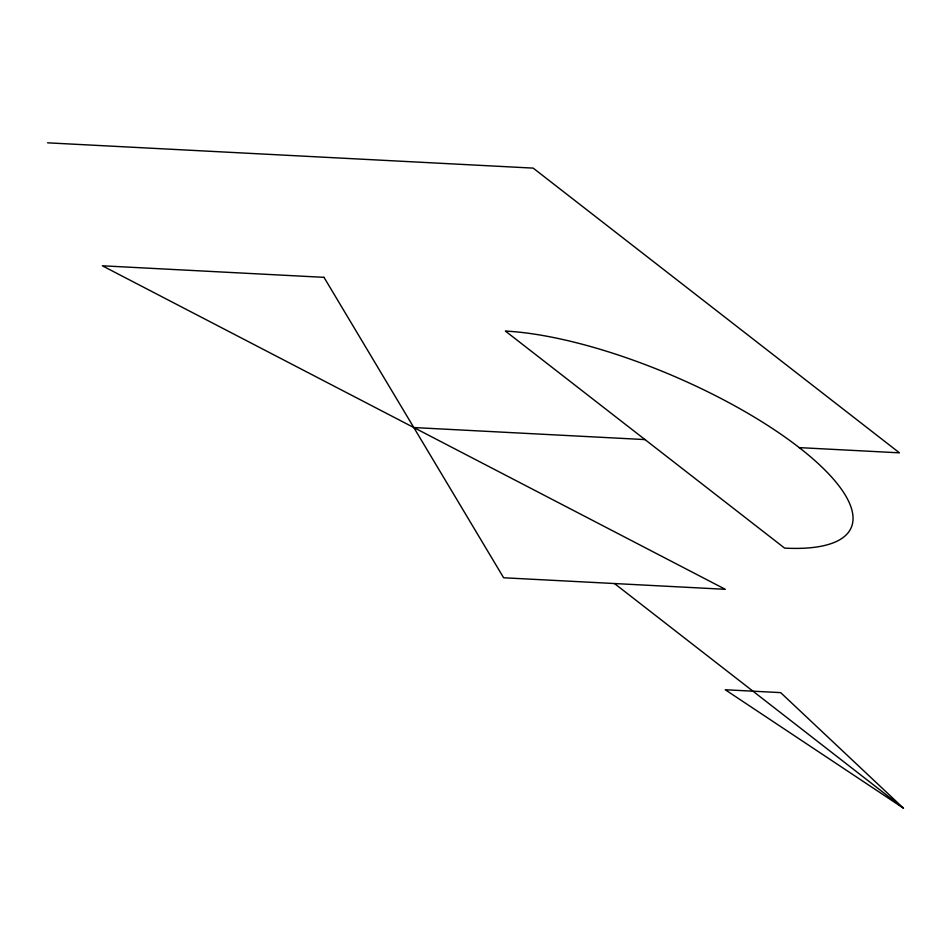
<?xml version="1.0" encoding="UTF-8"?>
<svg xmlns="http://www.w3.org/2000/svg" width="951" height="951" viewBox="0 0 951 951"><rect width="100%" height="100%" fill="white"/><g stroke="black" fill="none" stroke-linecap="round" stroke-linejoin="round"><path stroke-width="1.43" d="M47.55 142.828L533.178 168.113L899.444 452.831L799.232 447.612A224.198 69.649 23.1 0 0 505.397 331.067L784.611 548.109A224.198 69.649 23.1 0 0 799.232 447.612M413.816 427.546L645.004 439.588M903.45 808.172L725.244 689.748L780.664 692.625L903.45 808.172L614.477 583.534M323.994 277.335L102.328 265.793L725.316 589.311L503.638 577.768L323.994 277.335"/></g></svg>
